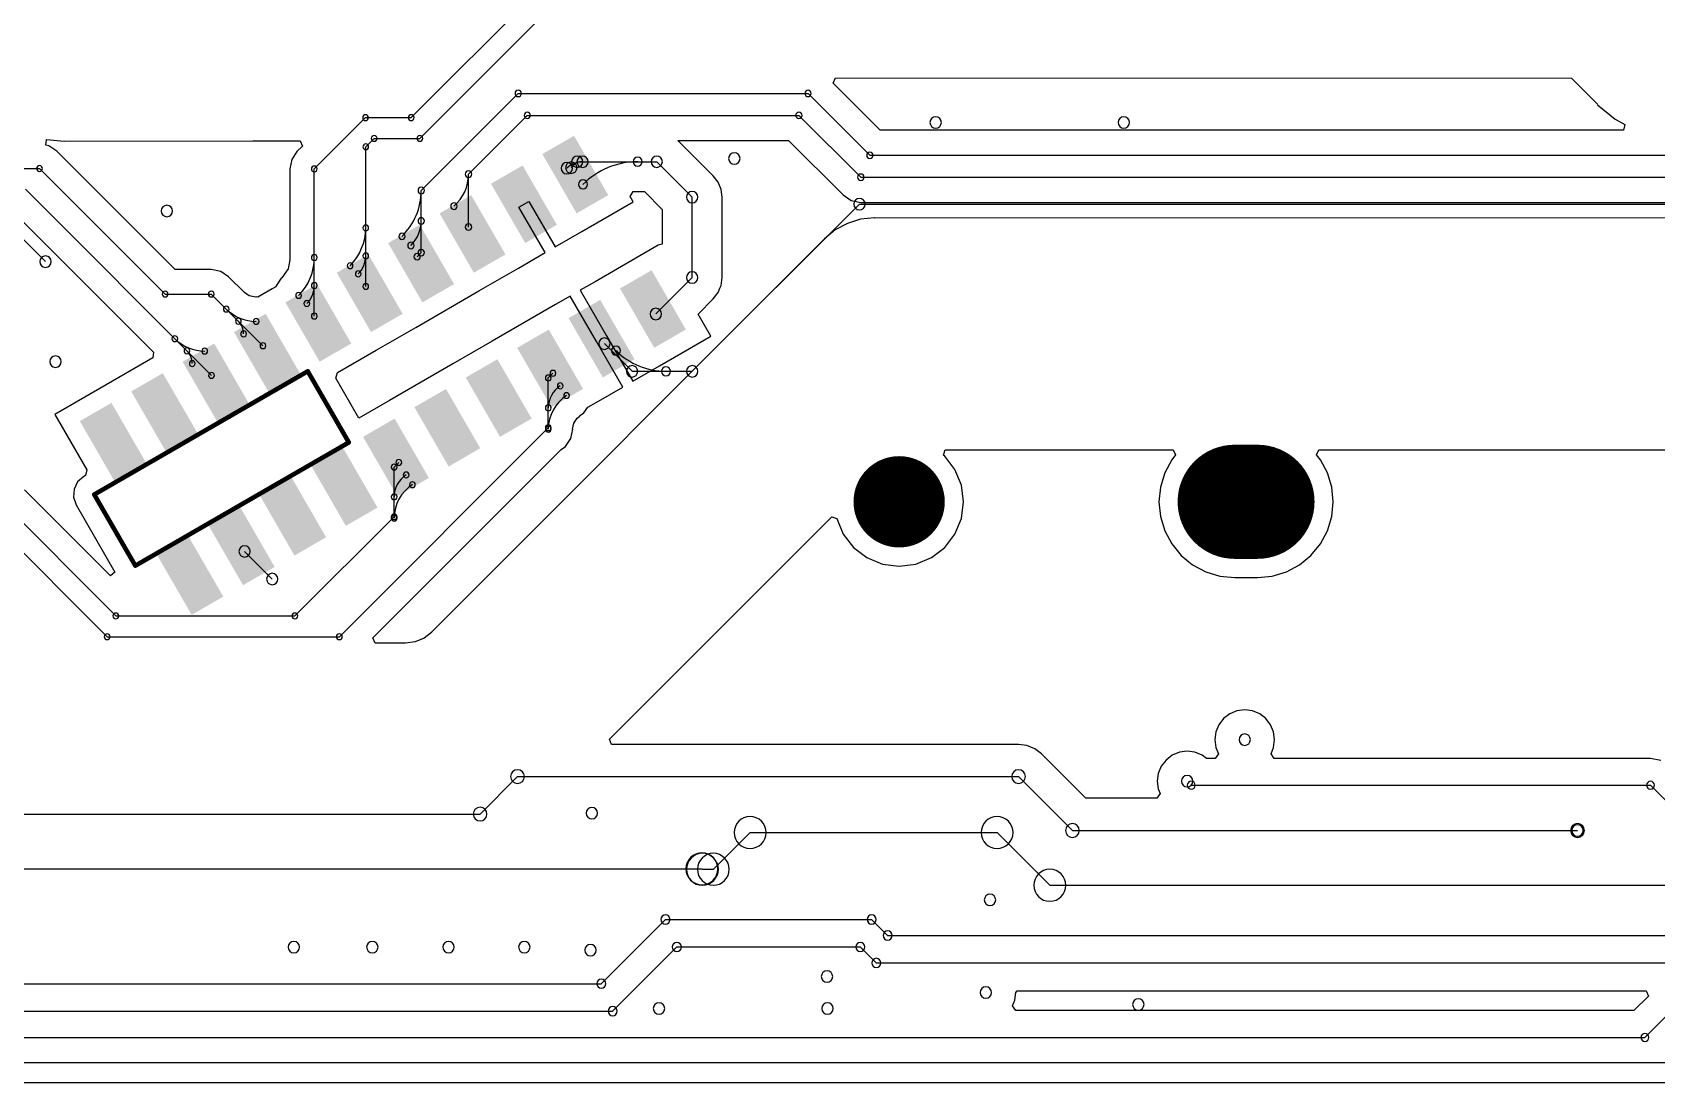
# Model space of a CAD drawing. Header units: inches. Extents: x 32166 to 66782, y 2386 to 7162.
# Drawn here: x 66664.63 to 66700.2, y 7116.24 to 7139.24 of the extents above; entities that cross this region are included whole.
import ezdxf

# ---------------------------------------------------------------- set-up
doc = ezdxf.new("R2010")
doc.units = ezdxf.units.IN
doc.header["$LTSCALE"] = 0.64311
doc.header["$MEASUREMENT"] = 0
for name, color, linetype in [('KEEPOUTLAYER', 6, 'CONTINUOUS'), ('MIDLAYER2', 76, 'CONTINUOUS'), ('MULTILAYER', 9, 'CONTINUOUS')]:
    doc.layers.add(name, color=color, linetype=linetype)

msp = doc.modelspace()

# ---------------------------------------------------------------- linework, layer by layer
at = {"layer": 'KEEPOUTLAYER'}
msp.add_line((66447.374, 7116.24), (66782.374, 7116.24), dxfattribs=at)
at = {"layer": 'KEEPOUTLAYER', "const_width": 0.1}
for points in [[(66665.982, 7129.119), (66670.659, 7131.819)], [(66670.659, 7131.819), (66671.559, 7130.26)], [(66666.882, 7127.56), (66671.559, 7130.26)], [(66665.982, 7129.119), (66666.882, 7127.56)]]:
    msp.add_lwpolyline(points, dxfattribs=at)
at = {"layer": 'KEEPOUTLAYER', "const_width": 0.05}
for points in [[(66670.646, 7131.841, 1), (66670.671, 7131.798, 1)], [(66670.646, 7131.841, 1), (66670.671, 7131.798, 1)], [(66671.546, 7130.282, 1), (66671.571, 7130.239, 1)], [(66671.546, 7130.282, 1), (66671.571, 7130.239, 1)], [(66665.97, 7129.141, 1), (66665.995, 7129.098, 1)], [(66665.97, 7129.141, 1), (66665.995, 7129.098, 1)], [(66666.87, 7127.582, 1), (66666.895, 7127.539, 1)], [(66666.87, 7127.582, 1), (66666.895, 7127.539, 1)]]:
    msp.add_lwpolyline(points, format="xyb", close=True, dxfattribs=at)
at = {"layer": 'MIDLAYER2'}
for p, q in [((66672.926, 7137.374), (66677.92, 7142.368)), ((66673.114, 7136.92), (66678.374, 7142.18)), ((66673.145, 7135.779), (66675.27, 7137.905)), ((66675.27, 7137.905), (66681.618, 7137.905)), ((66681.618, 7137.905), (66682.973, 7136.55)), ((66682.17, 7138.131), (66682.219, 7138.248)), ((66683.201, 7137.1), (66682.17, 7138.131)), ((66682.219, 7138.248), (66698.344, 7138.24)), ((66698.344, 7138.24), (66698.92, 7137.664)), ((66698.92, 7137.664), (66698.911, 7137.655)), ((66698.911, 7137.655), (66699.298, 7137.338)), ((66670.803, 7136.251), (66671.926, 7137.374)), ((66671.926, 7137.374), (66672.926, 7137.374)), ((66674.181, 7136.137), (66675.469, 7137.425)), ((66675.469, 7137.425), (66681.419, 7137.425)), ((66681.419, 7137.425), (66682.774, 7136.07)), ((66699.298, 7137.338), (66699.511, 7137.224)), ((66699.511, 7137.224), (66699.481, 7137.1)), ((66664.92, 7136.77), (66664.939, 7136.896)), ((66664.939, 7136.896), (66665.326, 7136.858)), ((66665.326, 7136.858), (66669.454, 7136.87)), ((66669.454, 7136.87), (66670.496, 7136.87)), ((66670.496, 7136.87), (66670.545, 7136.752)), ((66671.929, 7136.735), (66672.114, 7136.92)), ((66672.114, 7136.92), (66673.114, 7136.92)), ((66678.768, 7136.873), (66678.769, 7136.874)), ((66679.543, 7136.098), (66678.768, 7136.873)), ((66678.769, 7136.874), (66681.191, 7136.874)), ((66681.191, 7136.874), (66682.385, 7135.681)), ((66699.481, 7137.1), (66683.201, 7137.1)), ((66664.989, 7136.756), (66664.92, 7136.77)), ((66665.164, 7136.64), (66664.989, 7136.756)), ((66667.756, 7134.047), (66665.164, 7136.64)), ((66670.423, 7136.631), (66670.307, 7136.457)), ((66670.545, 7136.752), (66670.423, 7136.631)), ((66671.929, 7133.679), (66671.929, 7136.735)), ((66682.973, 7136.55), (66710.555, 7136.55)), ((66661.824, 7136.26), (66664.784, 7136.26)), ((66664.784, 7136.26), (66667.534, 7133.51)), ((66670.307, 7136.457), (66670.266, 7136.251)), ((66670.266, 7136.251), (66670.266, 7134.259)), ((66670.803, 7133.029), (66670.803, 7136.251)), ((66674.181, 7134.979), (66674.181, 7136.137)), ((66676.433, 7136.279), (66676.563, 7136.409)), ((66676.563, 7136.409), (66678.304, 7136.409)), ((66678.304, 7136.409), (66679.079, 7135.634)), ((66664.475, 7135.806), (66668.552, 7131.729)), ((66673.145, 7134.418), (66673.145, 7135.779)), ((66679.647, 7135.962), (66679.543, 7136.098)), ((66679.713, 7135.804), (66679.647, 7135.962)), ((66679.735, 7135.634), (66679.713, 7135.804)), ((66682.774, 7136.07), (66710.754, 7136.07)), ((66675.284, 7135.414), (66675.504, 7135.541)), ((66675.859, 7134.418), (66675.284, 7135.414)), ((66675.504, 7135.541), (66676.079, 7134.545)), ((66676.662, 7134.881), (66677.788, 7135.531)), ((66677.723, 7135.644), (66677.786, 7135.754)), ((66677.788, 7135.531), (66677.723, 7135.644)), ((66677.786, 7135.754), (66678.033, 7135.754)), ((66678.033, 7135.754), (66678.424, 7135.363)), ((66679.079, 7133.871), (66679.079, 7135.634)), ((66679.082, 7131.818), (66682.744, 7135.48)), ((66679.735, 7133.871), (66679.735, 7135.634)), ((66682.385, 7135.681), (66682.385, 7135.681)), ((66682.385, 7135.681), (66682.563, 7135.561)), ((66682.563, 7135.561), (66682.598, 7135.554)), ((66682.598, 7135.554), (66682.774, 7135.519)), ((66682.744, 7135.48), (66717.933, 7135.48)), ((66682.774, 7135.519), (66682.774, 7135.519)), ((66682.774, 7135.519), (66710.754, 7135.519)), ((66663.905, 7135.229), (66664.914, 7134.22)), ((66664.252, 7135.269), (66667.283, 7132.238)), ((66678.424, 7135.363), (66678.424, 7134.602)), ((66682.48, 7135.059), (66682.212, 7134.916)), ((66682.77, 7135.148), (66682.48, 7135.059)), ((66683.073, 7135.177), (66682.77, 7135.148)), ((66683.08, 7135.17), (66683.073, 7135.177)), ((66683.073, 7135.177), (66683.073, 7135.177)), ((66705.804, 7135.178), (66683.08, 7135.17)), ((66681.977, 7134.723), (66673.367, 7126.103)), ((66676.079, 7134.545), (66676.662, 7134.881)), ((66676.662, 7134.881), (66676.662, 7134.881)), ((66676.662, 7134.881), (66676.662, 7134.881)), ((66682.212, 7134.916), (66681.977, 7134.723)), ((66673.055, 7134.329), (66673.145, 7134.418)), ((66675.276, 7134.081), (66675.859, 7134.418)), ((66678.338, 7134.579), (66676.952, 7133.779)), ((66678.424, 7134.602), (66678.338, 7134.579)), ((66678.338, 7134.579), (66678.338, 7134.579)), ((66678.338, 7134.579), (66678.338, 7134.579)), ((66668.546, 7134.047), (66667.756, 7134.047)), ((66668.752, 7134.006), (66668.546, 7134.047)), ((66668.926, 7133.89), (66668.752, 7134.006)), ((66670.227, 7134.063), (66670.093, 7133.863)), ((66670.266, 7134.259), (66670.227, 7134.063)), ((66674.41, 7133.581), (66675.276, 7134.081)), ((66675.276, 7134.081), (66675.276, 7134.081)), ((66669.272, 7133.544), (66668.926, 7133.89)), ((66669.96, 7133.668), (66669.883, 7133.623)), ((66669.964, 7133.687), (66669.96, 7133.668)), ((66670.08, 7133.861), (66669.964, 7133.687)), ((66670.093, 7133.863), (66670.08, 7133.861)), ((66670.08, 7133.861), (66670.08, 7133.861)), ((66676.952, 7133.779), (66676.629, 7133.592)), ((66676.952, 7133.779), (66676.952, 7133.779)), ((66676.952, 7133.779), (66676.952, 7133.779)), ((66678.283, 7133.074), (66679.079, 7133.871)), ((66679.647, 7133.543), (66679.685, 7133.636)), ((66679.685, 7133.636), (66679.713, 7133.701)), ((66679.713, 7133.701), (66679.735, 7133.871)), ((66667.534, 7133.51), (66668.546, 7133.51)), ((66668.546, 7133.51), (66669.678, 7132.379)), ((66669.378, 7133.473), (66669.272, 7133.544)), ((66669.523, 7133.445), (66669.378, 7133.473)), ((66669.528, 7133.449), (66669.523, 7133.445)), ((66669.567, 7133.441), (66669.528, 7133.449)), ((66669.528, 7133.449), (66669.528, 7133.449)), ((66669.883, 7133.623), (66669.567, 7133.441)), ((66669.883, 7133.623), (66669.883, 7133.623)), ((66673.025, 7132.781), (66674.41, 7133.581)), ((66674.41, 7133.581), (66674.41, 7133.581)), ((66674.41, 7133.581), (66674.41, 7133.581)), ((66676.086, 7133.279), (66674.701, 7132.479)), ((66676.409, 7133.465), (66676.086, 7133.279)), ((66676.086, 7133.279), (66676.086, 7133.279)), ((66676.984, 7132.469), (66676.409, 7133.465)), ((66676.629, 7133.592), (66677.204, 7132.596)), ((66679.208, 7133.072), (66679.543, 7133.407)), ((66679.543, 7133.407), (66679.647, 7133.543)), ((66679.488, 7132.587), (66679.208, 7133.072)), ((66672.159, 7132.281), (66673.025, 7132.781)), ((66673.025, 7132.781), (66673.025, 7132.781)), ((66677.204, 7132.596), (66677.204, 7132.596)), ((66677.204, 7132.596), (66677.779, 7131.6)), ((66678.362, 7131.937), (66679.488, 7132.587)), ((66667.283, 7132.238), (66667.266, 7132.112)), ((66671.309, 7131.79), (66672.159, 7132.281)), ((66672.159, 7132.281), (66672.159, 7132.281)), ((66672.159, 7132.281), (66672.159, 7132.281)), ((66674.701, 7132.479), (66673.835, 7131.979)), ((66674.701, 7132.479), (66674.701, 7132.479)), ((66674.701, 7132.479), (66674.701, 7132.479)), ((66677.559, 7131.473), (66676.984, 7132.469)), ((66676.984, 7132.469), (66676.984, 7132.469)), ((66677.157, 7132.424), (66677.763, 7131.818)), ((66667.266, 7132.112), (66666.246, 7131.523)), ((66673.835, 7131.979), (66672.449, 7131.179)), ((66673.835, 7131.979), (66673.835, 7131.979)), ((66677.779, 7131.6), (66678.362, 7131.937)), ((66678.362, 7131.937), (66678.362, 7131.937)), ((66678.362, 7131.937), (66678.362, 7131.937)), ((66666.246, 7131.523), (66665.12, 7130.873)), ((66666.246, 7131.523), (66666.246, 7131.523)), ((66666.246, 7131.523), (66666.246, 7131.523)), ((66671.276, 7131.668), (66671.309, 7131.79)), ((66671.781, 7130.793), (66671.276, 7131.668)), ((66675.929, 7131.672), (66676.031, 7131.774)), ((66675.929, 7130.583), (66675.929, 7131.672)), ((66677.763, 7131.818), (66679.082, 7131.818)), ((66672.449, 7131.179), (66671.781, 7130.793)), ((66672.449, 7131.179), (66672.449, 7131.179)), ((66672.449, 7131.179), (66672.449, 7131.179)), ((66676.976, 7131.137), (66677.559, 7131.473)), ((66665.12, 7130.873), (66665.82, 7129.659)), ((66676.488, 7130.681), (66676.562, 7130.792)), ((66676.562, 7130.792), (66676.622, 7130.832)), ((66676.615, 7130.843), (66676.709, 7130.905)), ((66676.622, 7130.832), (66676.615, 7130.843)), ((66676.709, 7130.905), (66676.793, 7131.031)), ((66676.793, 7131.031), (66676.976, 7131.137)), ((66676.976, 7131.137), (66676.976, 7131.137)), ((66671.351, 7126.005), (66675.929, 7130.583)), ((66676.425, 7130.343), (66676.466, 7130.549)), ((66676.462, 7130.553), (66676.488, 7130.681)), ((66676.466, 7130.549), (66676.462, 7130.553)), ((66676.466, 7130.549), (66676.466, 7130.549)), ((66672.087, 7125.981), (66676.207, 7130.102)), ((66676.207, 7130.102), (66676.308, 7130.169)), ((66676.207, 7130.102), (66676.207, 7130.102)), ((66676.207, 7130.102), (66676.207, 7130.102)), ((66676.308, 7130.169), (66676.425, 7130.343)), ((66684.585, 7129.98), (66684.625, 7130.1)), ((66684.625, 7130.1), (66689.616, 7130.1)), ((66689.616, 7130.1), (66689.671, 7129.985)), ((66692.757, 7129.985), (66692.811, 7130.1)), ((66692.811, 7130.1), (66704.232, 7130.1)), ((66672.551, 7129.722), (66672.653, 7129.824)), ((66672.551, 7128.633), (66672.551, 7129.722)), ((66684.612, 7129.958), (66684.585, 7129.98)), ((66684.837, 7129.666), (66684.612, 7129.958)), ((66689.585, 7129.881), (66689.432, 7129.594)), ((66689.671, 7129.985), (66689.585, 7129.881)), ((66692.842, 7129.881), (66692.757, 7129.985)), ((66692.996, 7129.594), (66692.842, 7129.881)), ((66665.618, 7129.399), (66665.539, 7129.238)), ((66665.753, 7129.517), (66665.618, 7129.399)), ((66665.788, 7129.537), (66665.753, 7129.517)), ((66665.82, 7129.659), (66665.788, 7129.537)), ((66684.978, 7129.325), (66684.837, 7129.666)), ((66689.432, 7129.594), (66689.338, 7129.283)), ((66693.09, 7129.283), (66692.996, 7129.594)), ((66666.335, 7127.338), (66664.451, 7129.222)), ((66665.539, 7129.238), (66665.527, 7129.059)), ((66665.527, 7129.059), (66665.585, 7128.89)), ((66685.026, 7128.96), (66684.978, 7129.325)), ((66689.338, 7129.283), (66689.306, 7128.96)), ((66693.122, 7128.96), (66693.09, 7129.283)), ((66663.46, 7128.812), (66666.266, 7126.005)), ((66663.914, 7129), (66666.454, 7126.459)), ((66665.585, 7128.89), (66666.436, 7127.416)), ((66684.978, 7128.594), (66685.026, 7128.96)), ((66689.306, 7128.96), (66689.338, 7128.636)), ((66693.09, 7128.636), (66693.122, 7128.96)), ((66670.378, 7126.459), (66672.551, 7128.633)), ((66677.267, 7123.763), (66682.137, 7128.633)), ((66682.137, 7128.633), (66682.25, 7128.594)), ((66682.25, 7128.594), (66682.391, 7128.254)), ((66684.837, 7128.254), (66684.978, 7128.594)), ((66689.338, 7128.636), (66689.432, 7128.325)), ((66689.432, 7128.325), (66689.585, 7128.039)), ((66692.842, 7128.039), (66692.996, 7128.325)), ((66692.996, 7128.325), (66693.09, 7128.636)), ((66682.391, 7128.254), (66682.615, 7127.961)), ((66682.615, 7127.961), (66682.908, 7127.737)), ((66684.32, 7127.737), (66684.612, 7127.961)), ((66684.612, 7127.961), (66684.837, 7128.254)), ((66689.585, 7128.039), (66689.791, 7127.787)), ((66692.636, 7127.787), (66692.842, 7128.039)), ((66669.276, 7127.874), (66669.882, 7127.268)), ((66682.908, 7127.737), (66683.248, 7127.596)), ((66683.248, 7127.596), (66683.614, 7127.548)), ((66683.614, 7127.548), (66683.979, 7127.596)), ((66683.979, 7127.596), (66684.32, 7127.737)), ((66689.791, 7127.787), (66690.043, 7127.581)), ((66692.385, 7127.581), (66692.636, 7127.787)), ((66666.436, 7127.416), (66666.335, 7127.338)), ((66690.043, 7127.581), (66690.329, 7127.428)), ((66690.329, 7127.428), (66690.64, 7127.334)), ((66690.64, 7127.334), (66690.964, 7127.302)), ((66690.964, 7127.302), (66691.464, 7127.302)), ((66691.464, 7127.302), (66691.787, 7127.334)), ((66691.787, 7127.334), (66692.098, 7127.428)), ((66692.098, 7127.428), (66692.385, 7127.581)), ((66666.454, 7126.459), (66670.378, 7126.459)), ((66666.266, 7126.005), (66671.351, 7126.005)), ((66672.135, 7125.864), (66672.087, 7125.981)), ((66672.804, 7125.863), (66672.135, 7125.864)), ((66673.012, 7125.89), (66672.804, 7125.863)), ((66673.206, 7125.971), (66673.012, 7125.89)), ((66673.367, 7126.094), (66673.206, 7125.971)), ((66673.367, 7126.103), (66673.367, 7126.103)), ((66673.367, 7126.103), (66673.367, 7126.103)), ((66673.367, 7126.103), (66673.367, 7126.094)), ((66691.014, 7124.383), (66690.856, 7124.318)), ((66691.184, 7124.405), (66691.014, 7124.383)), ((66691.354, 7124.383), (66691.184, 7124.405)), ((66691.512, 7124.318), (66691.354, 7124.383)), ((66690.616, 7124.078), (66690.551, 7123.92)), ((66690.72, 7124.213), (66690.616, 7124.078)), ((66690.856, 7124.318), (66690.72, 7124.213)), ((66691.647, 7124.213), (66691.512, 7124.318)), ((66691.752, 7124.078), (66691.647, 7124.213)), ((66691.817, 7123.92), (66691.752, 7124.078)), ((66677.316, 7123.646), (66677.267, 7123.763)), ((66690.551, 7123.92), (66690.528, 7123.75)), ((66690.528, 7123.75), (66690.551, 7123.58)), ((66691.839, 7123.75), (66691.817, 7123.92)), ((66691.817, 7123.58), (66691.839, 7123.75)), ((66686.231, 7123.646), (66677.316, 7123.646)), ((66686.414, 7123.622), (66686.231, 7123.646)), ((66686.584, 7123.551), (66686.414, 7123.622)), ((66686.73, 7123.439), (66686.584, 7123.551)), ((66687.703, 7122.466), (66686.73, 7123.439)), ((66689.596, 7123.408), (66689.46, 7123.303)), ((66689.754, 7123.473), (66689.596, 7123.408)), ((66689.924, 7123.495), (66689.754, 7123.473)), ((66690.094, 7123.473), (66689.924, 7123.495)), ((66690.252, 7123.408), (66690.094, 7123.473)), ((66690.345, 7123.336), (66690.252, 7123.408)), ((66690.537, 7123.336), (66690.345, 7123.336)), ((66690.608, 7123.442), (66690.537, 7123.336)), ((66690.551, 7123.58), (66690.608, 7123.442)), ((66691.76, 7123.442), (66691.817, 7123.58)), ((66691.83, 7123.336), (66691.76, 7123.442)), ((66700.073, 7123.336), (66691.83, 7123.336)), ((66700.298, 7123.291), (66700.073, 7123.336)), ((66689.291, 7123.01), (66689.268, 7122.84)), ((66689.356, 7123.168), (66689.291, 7123.01)), ((66689.46, 7123.303), (66689.356, 7123.168)), ((66674.434, 7122.12), (66675.254, 7122.94)), ((66675.254, 7122.94), (66686.231, 7122.94)), ((66686.231, 7122.94), (66687.411, 7121.76)), ((66689.268, 7122.84), (66689.291, 7122.67)), ((66689.291, 7122.67), (66689.331, 7122.572)), ((66690.014, 7122.75), (66700.073, 7122.75)), ((66700.073, 7122.75), (66700.923, 7121.9)), ((66689.261, 7122.466), (66687.703, 7122.466)), ((66689.331, 7122.572), (66689.261, 7122.466)), ((66660.254, 7122.12), (66674.434, 7122.12)), ((66679.544, 7120.91), (66680.349, 7121.715)), ((66680.349, 7121.715), (66685.759, 7121.715)), ((66685.759, 7121.715), (66686.914, 7120.56)), ((66687.411, 7121.76), (66698.474, 7121.76)), ((66662.134, 7120.92), (66679.294, 7120.92)), ((66679.294, 7120.92), (66679.304, 7120.91)), ((66679.304, 7120.91), (66679.544, 7120.91)), ((66686.914, 7120.56), (66717.217, 7120.56)), ((66677.089, 7118.403), (66678.495, 7119.81)), ((66678.495, 7119.81), (66683.012, 7119.81)), ((66683.012, 7119.81), (66683.362, 7119.46)), ((66683.362, 7119.46), (66716.762, 7119.46)), ((66677.337, 7117.803), (66678.744, 7119.21)), ((66678.744, 7119.21), (66682.763, 7119.21)), ((66682.763, 7119.21), (66683.113, 7118.86)), ((66683.113, 7118.86), (66714.233, 7118.86)), ((66659.408, 7118.403), (66677.089, 7118.403)), ((66686.098, 7117.92), (66686.147, 7118.04)), ((66686.147, 7118.04), (66686.17, 7118.21)), ((66686.17, 7118.21), (66686.203, 7118.248)), ((66686.203, 7118.248), (66699.977, 7118.248)), ((66700.026, 7118.131), (66699.71, 7117.815)), ((66699.952, 7117.228), (66700.934, 7118.21)), ((66699.977, 7118.248), (66700.026, 7118.131)), ((66659.16, 7117.803), (66677.337, 7117.803)), ((66686.168, 7117.815), (66686.098, 7117.92)), ((66699.71, 7117.815), (66686.168, 7117.815)), ((66651.275, 7117.228), (66699.952, 7117.228)), ((66637.069, 7116.678), (66766.104, 7116.678))]:
    msp.add_line(p, q, dxfattribs=at)
at = {"layer": 'MIDLAYER2', "const_width": 2.5}
msp.add_lwpolyline([(66690.964, 7128.96), (66691.464, 7128.96)], dxfattribs=at)
at = {"layer": 'MIDLAYER2'}
for points, const_width in [([(66691.589, 7128.96, 1), (66690.339, 7128.96, 1)], 1.25), ([(66692.089, 7128.96, 1), (66690.839, 7128.96, 1)], 1.25), ([(66684.114, 7128.96, 1), (66683.114, 7128.96, 1)], 1)]:
    msp.add_lwpolyline(points, format="xyb", close=True, dxfattribs=dict(at, const_width=const_width))
for centre, radius, start, end in [((66675.27, 7137.905), 0.07, 0, 180), ((66675.27, 7137.905), 0.07, 0, 180), ((66675.27, 7137.905), 0.07, 180, 0), ((66675.27, 7137.905), 0.07, 180, 0), ((66681.618, 7137.905), 0.07, 0, 180), ((66681.618, 7137.905), 0.07, 0, 180), ((66681.618, 7137.905), 0.07, 180, 0), ((66681.618, 7137.905), 0.07, 180, 0), ((66671.926, 7137.374), 0.0635, 0, 180), ((66671.926, 7137.374), 0.0635, 0, 180), ((66671.926, 7137.374), 0.0635, 180, 0), ((66671.926, 7137.374), 0.0635, 180, 0), ((66672.926, 7137.374), 0.0635, 0, 180), ((66672.926, 7137.374), 0.0635, 0, 180), ((66672.926, 7137.374), 0.0635, 180, 0), ((66672.926, 7137.374), 0.0635, 180, 0), ((66675.469, 7137.425), 0.07, 0, 180), ((66675.469, 7137.425), 0.07, 0, 180), ((66675.469, 7137.425), 0.07, 180, 0), ((66675.469, 7137.425), 0.07, 180, 0), ((66681.419, 7137.425), 0.07, 0, 180), ((66681.419, 7137.425), 0.07, 0, 180), ((66681.419, 7137.425), 0.07, 180, 0), ((66681.419, 7137.425), 0.07, 180, 0), ((66684.414, 7137.27), 0.125, 0, 180), ((66684.414, 7137.27), 0.125, 180, 0), ((66688.534, 7137.27), 0.125, 0, 180), ((66688.534, 7137.27), 0.125, 180, 0), ((66672.114, 7136.92), 0.0635, 0, 180), ((66672.114, 7136.92), 0.0635, 0, 180), ((66672.114, 7136.92), 0.0635, 180, 0), ((66672.114, 7136.92), 0.0635, 180, 0), ((66673.114, 7136.92), 0.0635, 0, 180), ((66673.114, 7136.92), 0.0635, 0, 180), ((66673.114, 7136.92), 0.0635, 180, 0), ((66673.114, 7136.92), 0.0635, 180, 0), ((66671.929, 7136.735), 0.0635, 0, 180), ((66671.929, 7136.735), 0.0635, 0, 180), ((66671.929, 7136.735), 0.0635, 180, 0), ((66671.929, 7136.735), 0.0635, 180, 0), ((66676.563, 7136.409), 0.125, 0, 180), ((66676.563, 7136.409), 0.125, 0, 180), ((66676.68, 7136.409), 0.125, 0, 180), ((66676.68, 7136.409), 0.125, 0, 180), ((66677.887, 7136.409), 0.1, 0, 180), ((66678.304, 7136.409), 0.125, 0, 180), ((66678.304, 7136.409), 0.125, 0, 180), ((66680.004, 7136.48), 0.125, 0, 180), ((66680.004, 7136.48), 0.125, 180, 0), ((66682.973, 7136.55), 0.07, 0, 180), ((66682.973, 7136.55), 0.07, 0, 180), ((66682.973, 7136.55), 0.07, 180, 0), ((66682.973, 7136.55), 0.07, 180, 0), ((66664.784, 7136.26), 0.0635, 0, 180), ((66664.784, 7136.26), 0.0635, 0, 180), ((66664.784, 7136.26), 0.0635, 180, 0), ((66664.784, 7136.26), 0.0635, 180, 0), ((66670.803, 7136.251), 0.0635, 0, 180), ((66670.803, 7136.251), 0.0635, 0, 180), ((66670.803, 7136.251), 0.0635, 180, 0), ((66670.803, 7136.251), 0.0635, 180, 0), ((66673.252, 7136.137), 0.929, 310.941, 360), ((66673.252, 7136.137), 0.929, 310.941, 360), ((66674.181, 7136.137), 0.07, 0, 180), ((66674.181, 7136.137), 0.07, 0, 180), ((66674.181, 7136.137), 0.07, 0, 180), ((66674.181, 7136.137), 0.07, 0, 180), ((66674.181, 7136.137), 0.07, 180, 0), ((66674.181, 7136.137), 0.07, 180, 0), ((66674.181, 7136.137), 0.07, 180, 0), ((66674.181, 7136.137), 0.07, 180, 0), ((66676.335, 7136.266), 0.125, 0, 180), ((66676.335, 7136.266), 0.125, 0, 180), ((66676.335, 7136.266), 0.125, 180, 0), ((66676.335, 7136.266), 0.125, 180, 0), ((66676.433, 7136.279), 0.125, 0, 180), ((66676.433, 7136.279), 0.125, 180, 0), ((66676.68, 7135.921), 0.488, 89.9999, 134.9999), ((66676.68, 7135.921), 0.488, 89.9999, 134.9999), ((66676.563, 7136.409), 0.125, 180, 0), ((66676.563, 7136.409), 0.125, 180, 0), ((66676.68, 7136.409), 0.125, 180, 0), ((66676.68, 7136.409), 0.125, 180, 0), ((66677.887, 7134.714), 1.695, 90, 135), ((66677.887, 7136.409), 0.1, 180, 0), ((66678.304, 7136.409), 0.125, 180, 0), ((66678.304, 7136.409), 0.125, 180, 0), ((66682.774, 7136.07), 0.07, 0, 180), ((66682.774, 7136.07), 0.07, 0, 180), ((66671.735, 7135.779), 1.409, 314.494, 360), ((66671.735, 7135.779), 1.409, 314.494, 360), ((66673.145, 7135.779), 0.07, 0, 180), ((66673.145, 7135.779), 0.07, 0, 180), ((66673.145, 7135.779), 0.07, 0, 180), ((66673.145, 7135.779), 0.07, 0, 180), ((66673.145, 7135.779), 0.07, 180, 0), ((66673.145, 7135.779), 0.07, 180, 0), ((66673.145, 7135.779), 0.07, 180, 0), ((66673.145, 7135.779), 0.07, 180, 0), ((66676.689, 7135.913), 0.1, 0, 180), ((66676.689, 7135.913), 0.1, 180, 0), ((66682.774, 7136.07), 0.07, 180, 0), ((66682.774, 7136.07), 0.07, 180, 0), ((66667.574, 7135.33), 0.125, 0, 180), ((66673.861, 7135.435), 0.07, 0, 180), ((66673.861, 7135.435), 0.07, 0, 180), ((66673.861, 7135.435), 0.07, 180, 0), ((66673.861, 7135.435), 0.07, 180, 0), ((66679.079, 7135.634), 0.125, 0, 180), ((66679.079, 7135.634), 0.125, 0, 180), ((66679.079, 7135.634), 0.125, 180, 0), ((66679.079, 7135.634), 0.125, 180, 0), ((66682.744, 7135.48), 0.125, 0, 180), ((66682.744, 7135.48), 0.125, 0, 180), ((66682.744, 7135.48), 0.125, 180, 0), ((66682.744, 7135.48), 0.125, 180, 0), ((66667.574, 7135.33), 0.125, 180, 0), ((66672.391, 7135.112), 0.753, 314.4939, 359.9999), ((66672.391, 7135.112), 0.753, 314.4939, 359.9999), ((66673.145, 7135.112), 0.07, 0, 180), ((66673.145, 7135.112), 0.07, 0, 180), ((66673.145, 7135.112), 0.07, 180, 0), ((66673.145, 7135.112), 0.07, 180, 0), ((66670.758, 7134.96), 1.171, 315, 360), ((66670.758, 7134.96), 1.171, 315, 360), ((66671.929, 7134.96), 0.0635, 0, 180), ((66671.929, 7134.96), 0.0635, 0, 180), ((66671.929, 7134.96), 0.0635, 180, 0), ((66671.929, 7134.96), 0.0635, 180, 0), ((66672.723, 7134.774), 0.07, 0, 180), ((66672.723, 7134.774), 0.07, 0, 180), ((66672.723, 7134.774), 0.07, 180, 0), ((66672.723, 7134.774), 0.07, 180, 0), ((66674.181, 7134.979), 0.07, 0, 180), ((66674.181, 7134.979), 0.07, 180, 0), ((66664.914, 7134.22), 0.125, 0, 180), ((66664.914, 7134.22), 0.125, 0, 180), ((66670.803, 7134.31), 0.0635, 0, 180), ((66670.803, 7134.31), 0.0635, 0, 180), ((66671.371, 7134.346), 0.558, 315.0001, 0.0001), ((66671.371, 7134.346), 0.558, 315.0001, 0.0001), ((66671.929, 7134.346), 0.0635, 0, 180), ((66671.929, 7134.346), 0.0635, 0, 180), ((66671.929, 7134.346), 0.0635, 180, 0), ((66671.929, 7134.346), 0.0635, 180, 0), ((66672.919, 7134.574), 0.07, 0, 180), ((66672.919, 7134.574), 0.07, 0, 180), ((66672.919, 7134.574), 0.07, 180, 0), ((66672.919, 7134.574), 0.07, 180, 0), ((66673.055, 7134.329), 0.07, 0, 180), ((66673.145, 7134.418), 0.07, 0, 180), ((66673.145, 7134.418), 0.07, 0, 180), ((66673.145, 7134.418), 0.07, 180, 0), ((66673.145, 7134.418), 0.07, 180, 0), ((66664.914, 7134.22), 0.125, 180, 0), ((66664.914, 7134.22), 0.125, 180, 0), ((66669.632, 7134.31), 1.171, 315, 360), ((66669.632, 7134.31), 1.171, 315, 360), ((66670.803, 7134.31), 0.0635, 180, 0), ((66670.803, 7134.31), 0.0635, 180, 0), ((66671.586, 7134.131), 0.0635, 0, 180), ((66671.586, 7134.131), 0.0635, 0, 180), ((66671.586, 7134.131), 0.0635, 180, 0), ((66671.586, 7134.131), 0.0635, 180, 0), ((66671.766, 7133.952), 0.0635, 0, 180), ((66671.766, 7133.952), 0.0635, 0, 180), ((66673.055, 7134.329), 0.07, 180, 0), ((66679.079, 7133.871), 0.125, 0, 180), ((66679.079, 7133.871), 0.125, 0, 180), ((66670.245, 7133.696), 0.558, 315.0001, 0.0001), ((66670.245, 7133.696), 0.558, 315.0001, 0.0001), ((66670.803, 7133.696), 0.0635, 0, 180), ((66670.803, 7133.696), 0.0635, 0, 180), ((66670.803, 7133.696), 0.0635, 180, 0), ((66670.803, 7133.696), 0.0635, 180, 0), ((66671.766, 7133.952), 0.0635, 180, 0), ((66671.766, 7133.952), 0.0635, 180, 0), ((66671.929, 7133.679), 0.0635, 0, 180), ((66671.929, 7133.679), 0.0635, 180, 0), ((66679.079, 7133.871), 0.125, 180, 0), ((66679.079, 7133.871), 0.125, 180, 0), ((66667.534, 7133.51), 0.0635, 0, 180), ((66667.534, 7133.51), 0.0635, 0, 180), ((66667.534, 7133.51), 0.0635, 180, 0), ((66667.534, 7133.51), 0.0635, 180, 0), ((66668.546, 7133.51), 0.0635, 0, 180), ((66668.546, 7133.51), 0.0635, 0, 180), ((66668.546, 7133.51), 0.0635, 180, 0), ((66668.546, 7133.51), 0.0635, 180, 0), ((66670.46, 7133.481), 0.0635, 0, 180), ((66670.46, 7133.481), 0.0635, 0, 180), ((66670.46, 7133.481), 0.0635, 180, 0), ((66670.46, 7133.481), 0.0635, 180, 0), ((66670.64, 7133.302), 0.0635, 0, 180), ((66670.64, 7133.302), 0.0635, 0, 180), ((66670.64, 7133.302), 0.0635, 180, 0), ((66670.64, 7133.302), 0.0635, 180, 0), ((66668.874, 7133.182), 0.0635, 0, 180), ((66668.874, 7133.182), 0.0635, 0, 180), ((66668.874, 7133.182), 0.0635, 180, 0), ((66668.874, 7133.182), 0.0635, 180, 0), ((66669.528, 7133.836), 0.924, 225, 270), ((66669.528, 7133.836), 0.924, 225, 270), ((66669.139, 7132.917), 0.0635, 0, 180), ((66669.139, 7132.917), 0.0635, 0, 180), ((66669.528, 7132.911), 0.0635, 0, 180), ((66669.528, 7132.911), 0.0635, 0, 180), ((66670.803, 7133.029), 0.0635, 0, 180), ((66670.803, 7133.029), 0.0635, 180, 0), ((66678.283, 7133.074), 0.125, 0, 180), ((66678.283, 7133.074), 0.125, 180, 0), ((66667.748, 7132.532), 0.0635, 0, 180), ((66667.748, 7132.532), 0.0635, 0, 180), ((66669.139, 7132.917), 0.0635, 180, 0), ((66669.139, 7132.917), 0.0635, 180, 0), ((66668.861, 7132.638), 0.394, 0, 45), ((66668.861, 7132.638), 0.394, 0, 45), ((66669.255, 7132.638), 0.0635, 0, 180), ((66669.255, 7132.638), 0.0635, 0, 180), ((66669.255, 7132.638), 0.0635, 180, 0), ((66669.255, 7132.638), 0.0635, 180, 0), ((66669.528, 7132.911), 0.0635, 180, 0), ((66669.528, 7132.911), 0.0635, 180, 0), ((66667.748, 7132.532), 0.0635, 180, 0), ((66667.748, 7132.532), 0.0635, 180, 0), ((66668.402, 7133.186), 0.924, 225, 270), ((66668.402, 7133.186), 0.924, 225, 270), ((66668.013, 7132.267), 0.0635, 0, 180), ((66668.013, 7132.267), 0.0635, 0, 180), ((66668.013, 7132.267), 0.0635, 180, 0), ((66668.013, 7132.267), 0.0635, 180, 0), ((66667.735, 7131.988), 0.394, 0, 45), ((66667.735, 7131.988), 0.394, 0, 45), ((66668.402, 7132.261), 0.0635, 0, 180), ((66668.402, 7132.261), 0.0635, 0, 180), ((66668.402, 7132.261), 0.0635, 180, 0), ((66668.402, 7132.261), 0.0635, 180, 0), ((66669.678, 7132.379), 0.0635, 0, 180), ((66669.678, 7132.379), 0.0635, 180, 0), ((66677.157, 7132.424), 0.125, 0, 180), ((66677.157, 7132.424), 0.125, 180, 0), ((66677.413, 7132.271), 0.1, 0, 180), ((66677.413, 7132.271), 0.1, 180, 0), ((66678.505, 7133.363), 1.545, 225, 270), ((66665.134, 7132.03), 0.125, 0, 180), ((66665.134, 7132.03), 0.125, 180, 0), ((66668.129, 7131.988), 0.0635, 0, 180), ((66668.129, 7131.988), 0.0635, 0, 180), ((66668.129, 7131.988), 0.0635, 180, 0), ((66668.129, 7131.988), 0.0635, 180, 0), ((66677.763, 7131.818), 0.125, 0, 180), ((66677.763, 7131.818), 0.125, 0, 180), ((66678.505, 7131.818), 0.1, 0, 180), ((66679.082, 7131.818), 0.125, 0, 180), ((66679.082, 7131.818), 0.125, 0, 180), ((66668.552, 7131.729), 0.0635, 0, 180), ((66668.552, 7131.729), 0.0635, 180, 0), ((66675.929, 7131.672), 0.0635, 0, 180), ((66675.929, 7131.672), 0.0635, 0, 180), ((66675.929, 7131.672), 0.0635, 180, 0), ((66675.929, 7131.672), 0.0635, 180, 0), ((66676.503, 7131.016), 0.575, 122.885, 180), ((66676.503, 7131.016), 0.575, 122.885, 180), ((66676.031, 7131.774), 0.0635, 0, 180), ((66676.031, 7131.774), 0.0635, 180, 0), ((66676.191, 7131.499), 0.0635, 0, 180), ((66676.191, 7131.499), 0.0635, 0, 180), ((66676.191, 7131.499), 0.0635, 180, 0), ((66676.191, 7131.499), 0.0635, 180, 0), ((66677.763, 7131.818), 0.125, 180, 0), ((66677.763, 7131.818), 0.125, 180, 0), ((66678.505, 7131.818), 0.1, 180, 0), ((66679.082, 7131.818), 0.125, 180, 0), ((66679.082, 7131.818), 0.125, 180, 0), ((66676.805, 7130.549), 0.877, 122.885, 180), ((66676.805, 7130.549), 0.877, 122.885, 180), ((66676.329, 7131.285), 0.0635, 0, 180), ((66676.329, 7131.285), 0.0635, 0, 180), ((66676.329, 7131.285), 0.0635, 180, 0), ((66676.329, 7131.285), 0.0635, 180, 0), ((66675.929, 7131.016), 0.0635, 0, 180), ((66675.929, 7131.016), 0.0635, 0, 180), ((66675.929, 7131.016), 0.0635, 180, 0), ((66675.929, 7131.016), 0.0635, 180, 0), ((66675.929, 7130.583), 0.0635, 0, 180), ((66675.929, 7130.583), 0.0635, 0, 180), ((66675.929, 7130.549), 0.0635, 0, 180), ((66675.929, 7130.549), 0.0635, 0, 180), ((66675.929, 7130.583), 0.0635, 180, 0), ((66675.929, 7130.583), 0.0635, 180, 0), ((66675.929, 7130.549), 0.0635, 180, 0), ((66675.929, 7130.549), 0.0635, 180, 0), ((66672.551, 7129.722), 0.0635, 0, 180), ((66672.551, 7129.722), 0.0635, 0, 180), ((66672.551, 7129.722), 0.0635, 180, 0), ((66672.551, 7129.722), 0.0635, 180, 0), ((66672.653, 7129.824), 0.0635, 0, 180), ((66672.653, 7129.824), 0.0635, 180, 0), ((66673.126, 7129.066), 0.575, 122.8851, 180.0001), ((66673.126, 7129.066), 0.575, 122.8851, 180.0001), ((66672.814, 7129.549), 0.0635, 0, 180), ((66672.814, 7129.549), 0.0635, 0, 180), ((66672.814, 7129.549), 0.0635, 180, 0), ((66672.814, 7129.549), 0.0635, 180, 0), ((66672.952, 7129.335), 0.0635, 0, 180), ((66672.952, 7129.335), 0.0635, 0, 180), ((66672.551, 7129.066), 0.0635, 0, 180), ((66672.551, 7129.066), 0.0635, 0, 180), ((66672.551, 7129.066), 0.0635, 180, 0), ((66672.551, 7129.066), 0.0635, 180, 0), ((66673.428, 7128.599), 0.877, 122.885, 180), ((66673.428, 7128.599), 0.877, 122.885, 180), ((66672.952, 7129.335), 0.0635, 180, 0), ((66672.952, 7129.335), 0.0635, 180, 0), ((66672.551, 7128.633), 0.0635, 0, 180), ((66672.551, 7128.633), 0.0635, 0, 180), ((66672.551, 7128.599), 0.0635, 0, 180), ((66672.551, 7128.599), 0.0635, 0, 180), ((66672.551, 7128.633), 0.0635, 180, 0), ((66672.551, 7128.633), 0.0635, 180, 0), ((66672.551, 7128.599), 0.0635, 180, 0), ((66672.551, 7128.599), 0.0635, 180, 0), ((66669.276, 7127.874), 0.125, 0, 180), ((66669.276, 7127.874), 0.125, 180, 0), ((66669.882, 7127.268), 0.125, 0, 180), ((66669.882, 7127.268), 0.125, 180, 0), ((66666.454, 7126.459), 0.0635, 0, 180), ((66666.454, 7126.459), 0.0635, 0, 180), ((66670.378, 7126.459), 0.0635, 0, 180), ((66670.378, 7126.459), 0.0635, 0, 180), ((66666.454, 7126.459), 0.0635, 180, 0), ((66666.454, 7126.459), 0.0635, 180, 0), ((66670.378, 7126.459), 0.0635, 180, 0), ((66670.378, 7126.459), 0.0635, 180, 0), ((66666.266, 7126.005), 0.0635, 0, 180), ((66666.266, 7126.005), 0.0635, 0, 180), ((66666.266, 7126.005), 0.0635, 180, 0), ((66666.266, 7126.005), 0.0635, 180, 0), ((66671.351, 7126.005), 0.0635, 0, 180), ((66671.351, 7126.005), 0.0635, 0, 180), ((66671.351, 7126.005), 0.0635, 180, 0), ((66671.351, 7126.005), 0.0635, 180, 0), ((66691.184, 7123.75), 0.125, 0, 180), ((66691.184, 7123.75), 0.125, 180, 0), ((66675.254, 7122.94), 0.15, 0, 180), ((66675.254, 7122.94), 0.15, 0, 180), ((66686.231, 7122.94), 0.15, 0, 180), ((66686.231, 7122.94), 0.15, 0, 180), ((66689.924, 7122.84), 0.125, 0, 180), ((66675.254, 7122.94), 0.15, 180, 0), ((66675.254, 7122.94), 0.15, 180, 0), ((66686.231, 7122.94), 0.15, 180, 0), ((66686.231, 7122.94), 0.15, 180, 0), ((66689.924, 7122.84), 0.125, 180, 0), ((66690.014, 7122.75), 0.0875, 0, 180), ((66690.014, 7122.75), 0.0875, 180, 0), ((66700.073, 7122.75), 0.0875, 0, 180), ((66700.073, 7122.75), 0.0875, 0, 180), ((66700.073, 7122.75), 0.0875, 180, 0), ((66700.073, 7122.75), 0.0875, 180, 0), ((66674.434, 7122.12), 0.15, 0, 180), ((66674.434, 7122.12), 0.15, 0, 180), ((66676.884, 7122.14), 0.125, 0, 180), ((66674.434, 7122.12), 0.15, 180, 0), ((66674.434, 7122.12), 0.15, 180, 0), ((66676.884, 7122.14), 0.125, 180, 0), ((66680.349, 7121.715), 0.35, 0, 180), ((66680.349, 7121.715), 0.35, 0, 180), ((66685.759, 7121.715), 0.35, 0, 180), ((66685.759, 7121.715), 0.35, 0, 180), ((66687.411, 7121.76), 0.15, 0, 180), ((66687.411, 7121.76), 0.15, 0, 180), ((66698.474, 7121.76), 0.15, 0, 180), ((66680.349, 7121.715), 0.35, 180, 0), ((66680.349, 7121.715), 0.35, 180, 0), ((66685.759, 7121.715), 0.35, 180, 0), ((66685.759, 7121.715), 0.35, 180, 0), ((66687.411, 7121.76), 0.15, 180, 0), ((66687.411, 7121.76), 0.15, 180, 0), ((66698.474, 7121.76), 0.15, 180, 0), ((66698.474, 7121.76), 0.125, 0, 180), ((66698.474, 7121.76), 0.125, 180, 0), ((66679.294, 7120.92), 0.35, 0, 180), ((66679.294, 7120.92), 0.35, 0, 180), ((66679.304, 7120.91), 0.35, 0, 180), ((66679.304, 7120.91), 0.35, 0, 180), ((66679.544, 7120.91), 0.35, 0, 180), ((66679.544, 7120.91), 0.35, 0, 180), ((66679.294, 7120.92), 0.35, 180, 0), ((66679.294, 7120.92), 0.35, 180, 0), ((66679.304, 7120.91), 0.35, 180, 0), ((66679.304, 7120.91), 0.35, 180, 0), ((66679.544, 7120.91), 0.35, 180, 0), ((66679.544, 7120.91), 0.35, 180, 0), ((66686.914, 7120.56), 0.35, 0, 180), ((66686.914, 7120.56), 0.35, 0, 180), ((66686.914, 7120.56), 0.35, 180, 0), ((66686.914, 7120.56), 0.35, 180, 0), ((66685.604, 7120.24), 0.125, 0, 180), ((66685.604, 7120.24), 0.125, 180, 0), ((66678.495, 7119.81), 0.1, 0, 180), ((66678.495, 7119.81), 0.1, 0, 180), ((66678.495, 7119.81), 0.1, 180, 0), ((66678.495, 7119.81), 0.1, 180, 0), ((66683.012, 7119.81), 0.1, 0, 180), ((66683.012, 7119.81), 0.1, 0, 180), ((66683.012, 7119.81), 0.1, 180, 0), ((66683.012, 7119.81), 0.1, 180, 0), ((66683.362, 7119.46), 0.1, 0, 180), ((66683.362, 7119.46), 0.1, 0, 180), ((66683.362, 7119.46), 0.1, 180, 0), ((66683.362, 7119.46), 0.1, 180, 0), ((66670.354, 7119.206), 0.125, 0, 180), ((66670.354, 7119.206), 0.125, 180, 0), ((66672.074, 7119.206), 0.125, 0, 180), ((66672.074, 7119.206), 0.125, 180, 0), ((66673.744, 7119.206), 0.125, 0, 180), ((66673.744, 7119.206), 0.125, 180, 0), ((66675.404, 7119.206), 0.125, 0, 180), ((66675.404, 7119.206), 0.125, 180, 0), ((66676.854, 7119.14), 0.125, 0, 180), ((66676.854, 7119.14), 0.125, 180, 0), ((66678.744, 7119.21), 0.1, 0, 180), ((66678.744, 7119.21), 0.1, 0, 180), ((66678.744, 7119.21), 0.1, 180, 0), ((66678.744, 7119.21), 0.1, 180, 0), ((66682.763, 7119.21), 0.1, 0, 180), ((66682.763, 7119.21), 0.1, 0, 180), ((66682.763, 7119.21), 0.1, 180, 0), ((66682.763, 7119.21), 0.1, 180, 0), ((66683.113, 7118.86), 0.1, 0, 180), ((66683.113, 7118.86), 0.1, 0, 180), ((66683.113, 7118.86), 0.1, 180, 0), ((66683.113, 7118.86), 0.1, 180, 0), ((66677.089, 7118.403), 0.1, 0, 180), ((66677.089, 7118.403), 0.1, 0, 180), ((66677.089, 7118.403), 0.1, 180, 0), ((66677.089, 7118.403), 0.1, 180, 0), ((66682.034, 7118.56), 0.125, 0, 180), ((66682.034, 7118.56), 0.125, 180, 0), ((66685.514, 7118.21), 0.125, 0, 180), ((66678.354, 7117.86), 0.125, 0, 180), ((66682.044, 7117.86), 0.125, 0, 180), ((66685.514, 7118.21), 0.125, 180, 0), ((66688.854, 7117.95), 0.125, 0, 180), ((66677.337, 7117.803), 0.1, 0, 180), ((66677.337, 7117.803), 0.1, 0, 180), ((66677.337, 7117.803), 0.1, 180, 0), ((66677.337, 7117.803), 0.1, 180, 0), ((66678.354, 7117.86), 0.125, 180, 0), ((66682.044, 7117.86), 0.125, 180, 0), ((66688.854, 7117.95), 0.125, 180, 0), ((66699.952, 7117.228), 0.0875, 0, 180), ((66699.952, 7117.228), 0.0875, 0, 180), ((66699.952, 7117.228), 0.0875, 180, 0), ((66699.952, 7117.228), 0.0875, 180, 0)]:
    msp.add_arc(centre, radius, start, end, dxfattribs=at)
for points in [[(66677.242, 7135.678), (66676.492, 7136.977), (66676.549, 7135.278), (66675.799, 7136.577)], [(66676.116, 7135.028), (66675.366, 7136.327), (66675.423, 7134.628), (66674.673, 7135.927)], [(66674.99, 7134.378), (66674.24, 7135.677), (66674.297, 7133.978), (66673.547, 7135.277)], [(66673.864, 7133.728), (66673.114, 7135.027), (66673.171, 7133.328), (66672.421, 7134.627)], [(66672.738, 7133.078), (66671.988, 7134.377), (66672.045, 7132.678), (66671.295, 7133.977)], [(66678.942, 7132.733), (66678.192, 7134.032), (66678.249, 7132.333), (66677.499, 7133.632)], [(66671.612, 7132.428), (66670.862, 7133.727), (66670.92, 7132.028), (66670.17, 7133.327)], [(66677.816, 7132.083), (66677.066, 7133.382), (66677.123, 7131.683), (66676.373, 7132.982)], [(66670.487, 7131.778), (66669.737, 7133.077), (66669.794, 7131.378), (66669.044, 7132.677)], [(66676.69, 7131.433), (66675.94, 7132.732), (66675.997, 7131.033), (66675.247, 7132.332)], [(66669.361, 7131.128), (66668.611, 7132.427), (66668.668, 7130.728), (66667.918, 7132.027)], [(66675.564, 7130.783), (66674.814, 7132.082), (66674.871, 7130.383), (66674.121, 7131.682)], [(66668.235, 7130.478), (66667.485, 7131.777), (66667.542, 7130.078), (66666.792, 7131.377)], [(66674.438, 7130.133), (66673.688, 7131.432), (66673.745, 7129.733), (66672.995, 7131.032)], [(66667.109, 7129.828), (66666.359, 7131.127), (66666.416, 7129.428), (66665.666, 7130.727)], [(66673.312, 7129.483), (66672.562, 7130.782), (66672.62, 7129.083), (66671.87, 7130.382)], [(66672.187, 7128.833), (66671.437, 7130.132), (66671.494, 7128.433), (66670.744, 7129.732)], [(66671.061, 7128.183), (66670.311, 7129.482), (66670.368, 7127.783), (66669.618, 7129.082)], [(66669.935, 7127.533), (66669.185, 7128.832), (66669.242, 7127.133), (66668.492, 7128.432)], [(66668.809, 7126.883), (66668.059, 7128.182), (66668.116, 7126.483), (66667.366, 7127.782)]]:
    msp.add_solid(points, dxfattribs=at)
at = {"layer": 'MULTILAYER', "const_width": 2.5}
msp.add_lwpolyline([(66690.964, 7128.96), (66691.464, 7128.96)], dxfattribs=at)
at = {"layer": 'MULTILAYER'}
for points, const_width in [([(66691.589, 7128.96, 1), (66690.339, 7128.96, 1)], 1.25), ([(66692.089, 7128.96, 1), (66690.839, 7128.96, 1)], 1.25), ([(66684.114, 7128.96, 1), (66683.114, 7128.96, 1)], 1)]:
    msp.add_lwpolyline(points, format="xyb", close=True, dxfattribs=dict(at, const_width=const_width))
for centre, start, end in [((66684.414, 7137.27), 0, 180), ((66684.414, 7137.27), 180, 0), ((66688.534, 7137.27), 0, 180), ((66688.534, 7137.27), 180, 0), ((66680.004, 7136.48), 0, 180), ((66680.004, 7136.48), 180, 0), ((66667.574, 7135.33), 0, 180), ((66667.574, 7135.33), 180, 0), ((66664.914, 7134.22), 0, 180), ((66664.914, 7134.22), 180, 0), ((66665.134, 7132.03), 0, 180), ((66665.134, 7132.03), 180, 0), ((66691.184, 7123.75), 0, 180), ((66691.184, 7123.75), 180, 0), ((66689.924, 7122.84), 0, 180), ((66689.924, 7122.84), 180, 0), ((66676.884, 7122.14), 0, 180), ((66676.884, 7122.14), 180, 0), ((66698.474, 7121.76), 0, 180), ((66698.474, 7121.76), 180, 0), ((66685.604, 7120.24), 0, 180), ((66685.604, 7120.24), 180, 0), ((66670.354, 7119.206), 0, 180), ((66670.354, 7119.206), 180, 0), ((66672.074, 7119.206), 0, 180), ((66672.074, 7119.206), 180, 0), ((66673.744, 7119.206), 0, 180), ((66673.744, 7119.206), 180, 0), ((66675.404, 7119.206), 0, 180), ((66675.404, 7119.206), 180, 0), ((66676.854, 7119.14), 0, 180), ((66676.854, 7119.14), 180, 0), ((66682.034, 7118.56), 0, 180), ((66682.034, 7118.56), 180, 0), ((66685.514, 7118.21), 0, 180), ((66678.354, 7117.86), 0, 180), ((66682.044, 7117.86), 0, 180), ((66685.514, 7118.21), 180, 0), ((66688.854, 7117.95), 0, 180), ((66678.354, 7117.86), 180, 0), ((66682.044, 7117.86), 180, 0), ((66688.854, 7117.95), 180, 0)]:
    msp.add_arc(centre, 0.125, start, end, dxfattribs=at)
for points in [[(66677.242, 7135.678), (66676.492, 7136.977), (66676.549, 7135.278), (66675.799, 7136.577)], [(66676.116, 7135.028), (66675.366, 7136.327), (66675.423, 7134.628), (66674.673, 7135.927)], [(66674.99, 7134.378), (66674.24, 7135.677), (66674.297, 7133.978), (66673.547, 7135.277)], [(66673.864, 7133.728), (66673.114, 7135.027), (66673.171, 7133.328), (66672.421, 7134.627)], [(66672.738, 7133.078), (66671.988, 7134.377), (66672.045, 7132.678), (66671.295, 7133.977)], [(66678.942, 7132.733), (66678.192, 7134.032), (66678.249, 7132.333), (66677.499, 7133.632)], [(66671.612, 7132.428), (66670.862, 7133.727), (66670.92, 7132.028), (66670.17, 7133.327)], [(66677.816, 7132.083), (66677.066, 7133.382), (66677.123, 7131.683), (66676.373, 7132.982)], [(66670.487, 7131.778), (66669.737, 7133.077), (66669.794, 7131.378), (66669.044, 7132.677)], [(66676.69, 7131.433), (66675.94, 7132.732), (66675.997, 7131.033), (66675.247, 7132.332)], [(66669.361, 7131.128), (66668.611, 7132.427), (66668.668, 7130.728), (66667.918, 7132.027)], [(66675.564, 7130.783), (66674.814, 7132.082), (66674.871, 7130.383), (66674.121, 7131.682)], [(66668.235, 7130.478), (66667.485, 7131.777), (66667.542, 7130.078), (66666.792, 7131.377)], [(66674.438, 7130.133), (66673.688, 7131.432), (66673.745, 7129.733), (66672.995, 7131.032)], [(66667.109, 7129.828), (66666.359, 7131.127), (66666.416, 7129.428), (66665.666, 7130.727)], [(66673.312, 7129.483), (66672.562, 7130.782), (66672.62, 7129.083), (66671.87, 7130.382)], [(66672.187, 7128.833), (66671.437, 7130.132), (66671.494, 7128.433), (66670.744, 7129.732)], [(66671.061, 7128.183), (66670.311, 7129.482), (66670.368, 7127.783), (66669.618, 7129.082)], [(66669.935, 7127.533), (66669.185, 7128.832), (66669.242, 7127.133), (66668.492, 7128.432)], [(66668.809, 7126.883), (66668.059, 7128.182), (66668.116, 7126.483), (66667.366, 7127.782)]]:
    msp.add_solid(points, dxfattribs=at)

doc.saveas('drawing.dxf')
